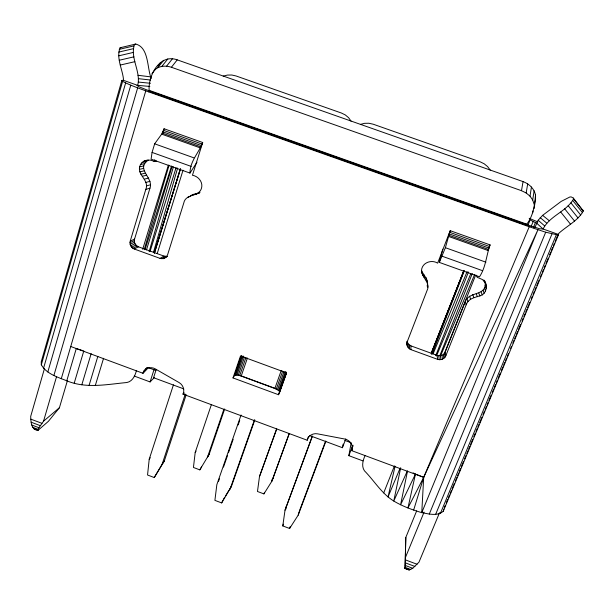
<?xml version="1.0" encoding="UTF-8"?>
<svg xmlns="http://www.w3.org/2000/svg" width="614" height="614" viewBox="0 0 614 614"><rect width="100%" height="100%" fill="white"/><g stroke="black" fill="none" stroke-linecap="round" stroke-linejoin="round"><path stroke-width="0.92" d="M410.927 349.635L410.927 345.874L408.31 344.063L406.967 341.238C406.245 344.561 407.466 348.46 410.927 349.635L437.59 359.336C440.722 360.487 444.544 358.937 445.802 355.813L466.172 304.79C468.574 297.598 476.487 297.475 482.251 294.904C486.979 291.788 487.386 285.241 484.515 280.713L486.372 285.963M526.129 225.66L526.804 224.164C533.366 215.506 534.579 205.414 535.5 195.068C534.287 188.613 529.038 183.809 523.059 181.606L177.223 59.857C159.617 53.426 148.151 75.652 149.118 90.327L148.772 91.9M439.517 512.759L418.971 562.178L412.746 568.28L409.331 569.946L405.04 568.533L405.816 537.427L416.676 510.863M535.5 195.068L535.492 199.397L534.088 208.614M409.469 348.882L409.492 345.129M405.04 568.533L405.816 537.427M408.264 347.793L408.31 344.063M407.389 346.442L407.443 342.735M410.927 345.874L437.183 355.414C440.261 356.55 444.022 355.022 445.257 351.937L465.297 301.681C468.39 291.289 486.48 296.209 485.167 283.131M149.156 90.826L139.132 86.866L136.96 85.469L137.705 85.377C141.22 71.661 129.723 57.885 134.55 44.369L135.74 44.054C149.133 47.493 146.992 68.607 151.274 78.523M278.549 394.733L286.362 372.798L240.527 355.943L233.013 377.932L278.549 394.733L286.515 372.644M558.349 235.085L545.7 232.222L529.237 226.758L423.698 477.331L421.764 512.652C428.656 513.864 437.321 516.489 443.224 511.332L558.349 235.085L558.134 234.333L559.185 232.975C567.175 225.86 577.92 220.656 583.3 211.039L573.315 198.069L571.281 196.956L569.984 196.933L561.204 201.392L542.615 215.353L538.163 220.249L534.84 227.594M173.447 384.824L149.21 459.226L147.544 475.013L154.26 477.538L164.276 461.106L186.195 394.725M167.453 256.406L163.178 258.663L160.062 258.387L134.213 248.985C131.143 247.856 129.285 244.295 130.222 241.133L145.794 189.427C149.601 180.401 137.574 175.458 139.654 166.808C141.059 160.346 148.941 158.358 154.191 161.559L156.624 161.068M163.178 258.663L167.008 256.353L163.938 256.084L138.488 246.828C135.456 245.723 133.629 242.208 134.558 239.099L149.954 188.176C153.945 178.029 135.226 168.62 148.258 160.208L144.052 161.022M211.362 404.695L195.198 452.464L193.441 467.469L199.826 469.863L209.151 454.306L224.686 408.955M352.674 445.703L351.845 450.691L423.698 477.331L537.933 229.751L421.764 512.652C412.078 509.75 402.469 506.281 393.774 501.039C381.609 493.587 374.271 480.762 364.44 470.8C361.255 466.241 362.951 460.216 365.061 455.58M276.607 428.894L259.492 476.518L257.481 491.484L263.913 493.894L271.91 481.161L289.225 433.614M325.896 441.205L298.189 515.154L289.601 528.485L282.785 525.922L285.019 510.211L312.242 436.178M285.694 509.566L286.086 506.811M164.652 258.179L166.947 256.145L167.614 254.726L183.747 203.096C185.543 193.51 198.238 197.125 201.262 188.92C203.633 182.703 198.644 176.279 192.451 175.266L202.689 142.509L164.076 128.756L161.674 134.136L154.659 143.822L152.065 152.418L151.09 159.149L189.979 173.079L196.956 162.265M532.706 212.766L532.99 210.917M534.088 204.262L532.699 200.003L534.126 190.839M532.699 200.003L529.997 196.15L531.463 187.009M136.331 370.802C135.203 375.783 132.363 381.524 126.829 382.522C106.936 384.387 85.968 388.854 66.765 380.787C57.562 377.103 46.541 373.949 41.315 364.808L41.253 361.73L121.856 80.419L123.368 80.296L123.406 78.615C122.224 68.714 116.077 57.662 120.106 47.762L121.365 47.424M529.997 196.15L526.167 192.973L527.687 183.855M352.743 445.511L351.845 450.691L352.705 446.209M526.167 192.973L521.486 190.693L523.059 181.606M362.928 460.899L348.844 455.672L351.093 443.201M352.797 445.887L352.367 448.258C352.559 443.807 349.074 439.877 344.792 439.041L317.476 433.829C313.048 432.931 308.159 435.71 307.192 440.23L182.995 394.15C185.014 390.005 183.026 384.794 179.104 382.576L155.281 368.899C150.898 366.22 144.436 368.17 142.885 373.243L70.748 346.503M189.979 173.079C190.025 160.899 198.806 153.047 202.689 142.509M442.748 249.169L439.317 262.401L479.503 276.799C485.92 267.136 486.265 255.485 490.087 244.902L450.208 230.687L437.652 263.13C431.404 259.208 421.772 262.754 421.503 270.644C421.818 277.85 430.974 282.755 426.991 290.683L407.212 341.791L406.898 344.922M309.648 435.556L342.42 447.706L343.165 444.06M407.512 471.099L400.581 504.792L415.463 474.077L423.698 477.331L413.652 510.08M400.689 467.722L393.774 501.039L407.312 471.022M427.129 286.109C429.324 279.93 423.606 275.671 421.58 270.559L421.749 273.176M395.078 466.241L388.017 496.972L399.99 468.467M443.224 511.332L443.799 509.075M439.317 262.401L445.388 247.695L450.208 230.687M298.189 515.154L299.141 511.715M41.315 364.808L122.616 81.309L121.856 80.419M149.125 251.725L173.401 166.87M153.408 252.6L177.63 168.021M43.54 368.308L125.647 82.921L122.616 81.309M44.385 368.845L30.7 416.369C30.9 421.68 31.038 429.67 37.922 430.429L48.406 421.319L59.42 407.727L67.402 380.695M47.823 371.969L130.767 85.162L125.647 82.921M289.601 528.485L290.115 526.712M53.879 375.538L137.651 87.871L130.767 85.162M37.922 430.429L38.951 427.728L43.54 421.196L56.611 376.436M61.277 378.746L145.787 90.849L137.651 87.871M66.765 380.787L76.282 348.552L82.959 350.694M144.221 249.56L169.065 165.25M74.21 383.159L83.788 350.962M81.815 384.794L91.164 353.618M154.191 161.559L154.743 159.74M162.702 133.315L164.076 128.756M89.022 385.592L97.841 356.381M95.308 385.5L103.574 358.277M142.686 249.276L168.382 165.12M146.47 249.952L172.097 166.494M282.785 525.922L283.323 524.156M150.184 251.057L176.064 167.745M154.36 252.991L180.386 169.003M154.444 253.052L180.432 169.027M157.207 253.59L183.018 170.247M154.206 252.876L180.324 168.95M307.192 440.23L308.451 436.531M144.965 249.791L171.544 166.01M134.236 376.052L150.092 381.931L154.06 369.49M156.125 369.705L153.577 377.702L183.755 388.885M154.26 477.538L162.18 464.092L185.213 394.28M233.013 377.932L234.54 375.63L241.402 355.567M234.54 375.63L241.532 356.227M223.872 409.331L207.524 457.077L209.151 454.306M235.008 375.284L235.83 375.1L242.346 356.074M235.83 375.1L236.943 375.093L243.451 356.089M236.943 375.093L238.27 375.261L244.472 357.179M238.27 375.261L239.729 375.599L245.93 357.532M279.7 391.763L278.602 390.458L274.865 388.485L241.21 376.075L247.427 358.016M241.064 414.995L216.849 484.623L214.9 500.372L221.669 502.912L231.455 486.311L254.818 419.961M218.492 481.453L219.428 478.759M223.488 467.093L227.548 455.434M228.485 452.741L233.166 439.279M238.155 424.926L239.721 420.444M229.92 489.527L254.411 419.945M274.865 388.485L281.258 370.449M276.292 389.084L282.701 371.04M277.566 389.752L283.983 371.708M278.602 390.458L285.356 371.485M279.332 391.141L286.132 372.046M279.685 392.285L286.508 373.135M276.737 428.979L259.492 476.518M271.91 481.161L289.209 433.576M285.019 510.211L312.419 436.209M299.478 510.817L325.589 441.128M342.42 447.706L345.766 438.903M263.913 493.894L264.496 492.359M348.844 455.672L352.889 445.112M431.987 354.309L464.069 271.434M435.74 355.644L468.451 272.002M431.481 353.211L464.031 270.452M431.304 354.109L463.762 271.35M431.228 353.234L463.915 270.459L431.304 353.219M439.946 355.391L472.281 273.545M383.712 492.896L394.418 465.934M444.083 354.316L475.673 275.08M487.992 250.151L490.087 244.902M527.925 225.284L530.097 219.958L536.651 223.166L543.091 229.007L558.134 234.333L555.186 241.402M531.064 226.65L533.244 221.324M533.305 227.748L535.485 222.422M405.57 557.151L424.09 512.107M433.154 353.71L467.147 271.534M429.278 514.11L545.7 232.222M435.633 514.355L551.948 234.011M440.384 513.404L556.253 234.978M436.508 355.936L470.708 273.882M440.66 355.683L474.614 274.489M444.352 507.433L445.089 505.667M446.194 503.019L447.667 499.481M448.404 497.716L449.509 495.061M450.246 493.295L451.351 490.64M452.088 488.874L454.299 483.571M455.404 480.923L456.877 477.385M457.614 475.62L458.719 472.964M459.449 471.199L460.554 468.543M461.291 466.778L463.501 461.475M464.606 458.827L466.08 455.289M466.817 453.523L467.922 450.868M468.659 449.103L469.764 446.455M470.501 444.682L472.711 439.378M473.816 436.731L475.282 433.192M476.019 431.427L477.124 428.772M477.861 427.006L478.966 424.358M479.703 422.585L481.913 417.282M483.018 414.634L484.492 411.096M485.229 409.331L486.334 406.683M487.071 404.91L488.176 402.262M488.913 400.489L491.116 395.186M492.221 392.538L493.694 389M494.431 387.234L495.536 384.587M496.273 382.814L497.378 380.166M498.115 378.401L500.326 373.097M501.431 370.442L502.904 366.903M503.641 365.138L504.739 362.49M505.476 360.717L506.581 358.069M507.317 356.304L508.423 353.649M510.633 348.345L511.37 346.58M512.844 343.042L513.949 340.394M514.686 338.621L515.791 335.973M516.527 334.208L517.633 331.552M518.369 329.787L520.572 324.484M522.046 320.945L523.151 318.298M523.888 316.532L524.993 313.877M525.73 312.112L526.835 309.456M527.572 307.691L529.782 302.387M531.256 298.849L532.361 296.201M533.098 294.436L534.203 291.78M534.932 290.015L536.037 287.36M536.774 285.594L538.985 280.291M540.458 276.76L541.563 274.105M542.3 272.34L543.405 269.684M544.142 267.919L545.247 265.271M545.984 263.498L548.195 258.195M549.66 254.664L550.766 252.009M551.502 250.243L552.608 247.588M553.344 245.823L554.45 243.175M147.475 368.055L146.907 369.283L142.885 373.243L147.153 368.17M221.669 502.912L222.867 500.433M525.776 224.302L539.56 228.761L543.091 229.007C549.599 215.829 566.4 211.677 573.583 198.921L573.315 198.069M423.698 477.331L407.949 507.955L415.463 474.077L413.13 472.903M199.826 469.863L201.507 467.001M223.266 499.604L224.709 497.256M225.668 495.698L229.045 490.225M230.004 488.66L231.455 486.311M271.541 480.555L273.03 478.183M195.198 452.464L196.058 451.098M157.967 66.205L160.323 62.797M162.18 464.092L164.276 461.106M149.21 459.226L150.315 457.752M154.352 70.18C158.849 65.79 165.696 65.314 171.413 67.264L177.223 59.857M166.578 66.166L172.434 58.783M161.904 66.32L167.814 58.936M184.139 392.722L182.995 394.15L184.906 394.034M151.988 73.603L156.171 68.423M157.737 67.686L163.677 60.31M150.092 381.931L154.467 377.364M147.145 367.824L143.975 371.04L147.13 368.047M147.03 367.932L145.679 369.29L146.93 368.147M43.54 421.196L59.42 407.727M191.783 195.582L193.955 194.27L199.604 192.834L196.219 194.17M161.612 258.732L165.465 256.422M160.062 258.387L163.938 256.084M134.213 248.985L138.488 246.828M132.793 248.248L137.083 246.107M131.58 247.173L135.894 245.047M130.667 245.823L134.996 243.72M130.122 244.303L134.451 242.215M129.961 242.699L134.305 240.642M130.222 241.133L134.558 239.099M187.546 197.401L190.186 196.365M193.817 194.768L197.24 193.425M198.353 192.926L200.034 192.274M190.486 195.62L193.955 194.27M145.794 189.427L149.954 188.176M146.332 185.958L150.484 184.76M145.902 182.419L150.062 181.276M360.357 124.427L364.524 123.322L368.914 123.253L373.235 124.22L480.209 161.85L484.223 163.815L487.639 166.64L490.225 170.132M144.543 179.111L148.726 178.014M223.22 76.128L227.426 75.069L231.816 75.015L236.083 75.975L341.399 113.022L345.329 114.956L348.629 117.727L351.054 121.158M142.364 176.272L146.577 175.228M140.783 174.253L145.027 173.232M120.106 47.762L135.74 44.054M119.223 49.35L133.729 45.95M118.778 52.09L133.33 48.69M118.809 55.813L133.392 52.413M119.308 60.233L133.913 56.841M120.252 65.061L134.85 61.684M139.762 171.882L144.021 170.899M139.378 169.341L143.645 168.397M139.654 166.808L143.922 165.903M140.575 164.468L144.827 163.6M142.08 162.495L146.309 161.659M34.691 429.209L35.712 429.201M149.839 86.436L137.705 85.377L123.368 80.296M138.365 82.069L150.476 83.281M138.457 78.669L150.576 80.027M137.973 75.284L151.052 76.911M239.729 375.599L241.21 376.075M171.413 67.264L521.486 190.693M149.118 90.327L526.804 224.164M149.033 90.826L526.582 224.624M148.918 91.356L526.351 225.123M145.787 90.849L529.237 226.758M163.547 130.345L202.144 144.106M449.609 232.284L489.481 246.498M162.94 131.841L201.553 145.602M449.064 233.827L488.951 248.041M162.303 133.131L200.939 146.907M448.619 235.216L488.529 249.445M161.674 134.136L200.348 147.928M448.297 236.344L488.253 250.596M154.659 143.822L193.878 157.836M445.388 247.695L485.927 262.186M152.065 152.418L191.2 166.417M442.095 256.207L482.535 270.674M238.424 374.855L277.405 389.23M147.959 367.533L155.918 370.48M344.83 440.422L351.07 442.732M30.846 419.162L41.967 423.338M405.463 559.907L417.067 564.266M31.145 422.209L40.317 425.656M405.347 562.861L414.918 566.453M31.759 425.026L38.951 427.728M405.24 565.456L412.746 568.28M32.672 427.29L38.068 429.316M405.14 567.382L410.766 569.5M405.025 568.127L408.41 569.8M33.686 428.633L37.769 430.168M405.079 568.349L409.331 569.946M529.168 218.3L537.841 221.923M581.542 209.29L582.978 210.134M542.615 215.353L549.376 220.802M540.166 217.617L546.798 223.181M538.163 220.249L544.679 225.944M485.712 283.514L482.512 279.57L477.155 277.282L476.364 275.264M560.712 212.014L570.536 224.233M573.583 198.921L583.3 211.039M572.778 200.548L582.532 212.72M570.928 202.85L580.714 215.053M568.165 205.667L577.974 217.893M564.673 208.798L574.497 221.025M483.809 279.946L484.392 281.327M485.121 285.64L486.326 288.511M484.392 288.058L485.582 290.967M483.018 290.207L484.185 293.154M481.115 291.942L482.251 294.904M478.813 293.124L479.91 296.109M476.28 293.676L477.339 296.669M472.765 294.467L473.762 297.468M469.603 296.163L470.554 299.195M467.047 298.634L467.952 301.704M407.711 568.671L407.865 569.193M465.297 301.681L466.172 304.79M445.257 351.937L445.802 355.813M444.482 353.319L445.012 357.21M443.354 354.455L443.868 358.361M441.965 355.276L442.456 359.198M440.399 355.729L440.867 359.651M438.764 355.775L439.21 359.697M437.183 355.414L437.59 359.336M427.298 280.951L427.551 283.729M427.513 284.412L427.781 287.245M426.093 277.697L426.331 280.421M424.005 274.895L424.213 277.574M422.486 272.892L422.67 275.54"/></g></svg>
